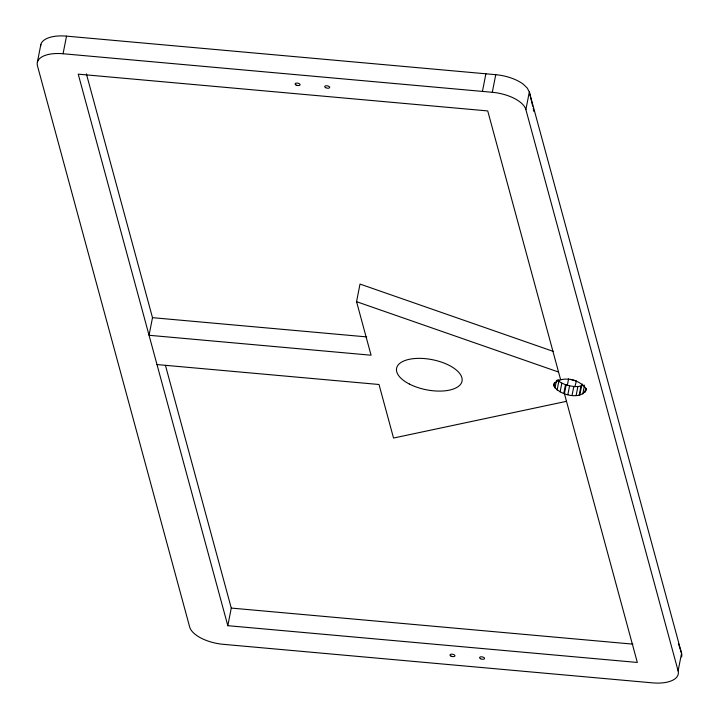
<?xml version="1.0" encoding="UTF-8"?>
<svg xmlns="http://www.w3.org/2000/svg" width="719" height="719" viewBox="0 0 719 719"><rect width="100%" height="100%" fill="white"/><g stroke="black" fill="none" stroke-linecap="round" stroke-linejoin="round"><path stroke-width="1.08" d="M37.415 62.032L40.866 44.425M678.43 643.694L681.567 653.274L678.116 670.881A30.315 13.949 11.1 0 1 652.484 682.861L223.241 644.314A30.315 13.949 11.1 0 1 189.672 627.013L37.433 65.726A30.315 13.949 11.1 0 1 63.065 53.745L66.516 36.139L495.759 74.686A30.315 13.949 11.1 0 1 523.378 84.303L527.297 88.104L529.328 91.987L681.567 653.274A30.315 13.949 11.1 0 1 681.585 656.968M86.388 73.886L152.5 317.672L149.049 335.279L371.067 355.213L356.552 301.674L360.003 284.068L553.549 351.492M566.15 384.881L564.424 393.688L637.322 662.451L227.815 625.683L231.266 608.076L165.442 365.369M482.44 91.403L485.891 73.796M678.116 670.881L525.877 109.594A30.315 13.949 11.1 0 0 492.299 92.293L495.759 74.686M525.877 109.594L529.328 91.987L532.698 106.169M586.398 388.593C582.489 401.139 558.942 395.126 553.891 385.914L554.538 382.616M554.996 388.017L556.506 380.315M558.402 381.744L558.834 379.542M557.117 390.075L558.843 381.268L557.432 379.902M560.11 391.945L561.836 383.137L558.843 381.268M563.768 393.5L565.494 384.701L561.836 383.137M567.318 385.393L568.612 378.796M567.857 394.641L569.583 385.842L565.494 384.701M572.072 395.288L573.807 386.48L577.878 386.588L584.511 385.177M576.153 395.387L577.878 386.588M579.226 395.01L580.952 386.211M579.802 394.938L581.536 386.139M582.785 393.976L584.295 386.274M584.889 392.565L585.751 388.161M574.832 386.912L576.422 380.971L570.562 379.335M581.303 386.903L582.21 383.991M566.5 401.328L393.536 438.033L379.012 384.494L156.994 364.56M63.065 53.745L492.299 92.293M152.5 317.672L366.717 336.905M231.266 608.076L632.945 644.143M569.583 385.842L573.807 386.48M356.552 301.674L558.555 372.047M560.631 379.695L487.734 110.924L78.227 74.156L227.815 625.683M533.21 108.353L533.992 111.625M585.967 390.794L585.958 388.79C579.954 379.308 561.791 375.129 553.882 383.91L553.891 385.914M40.624 46.232A30.315 13.949 11.1 0 1 66.516 36.139M325.689 87.691A2.525 1.159 11.1 0 0 329.67 87.52A2.525 1.159 11.1 0 0 326.246 85.75A2.525 1.159 11.1 0 0 325.689 87.691M296.093 85.04A2.525 1.159 11.1 0 0 300.066 84.86A2.525 1.159 11.1 0 0 296.641 83.089A2.525 1.159 11.1 0 0 296.093 85.04M480.571 658.739A2.525 1.159 11.1 0 0 484.552 658.568A2.525 1.159 11.1 0 0 481.128 656.798A2.525 1.159 11.1 0 0 480.571 658.739M450.975 656.088A2.525 1.159 11.1 0 0 454.947 655.908A2.525 1.159 11.1 0 0 451.523 654.146A2.525 1.159 11.1 0 0 450.975 656.088M409.372 384.045A33.344 15.342 11.1 0 0 461.895 381.717A33.344 15.342 11.1 0 0 416.669 358.413A33.344 15.342 11.1 0 0 409.372 384.045"/></g></svg>
